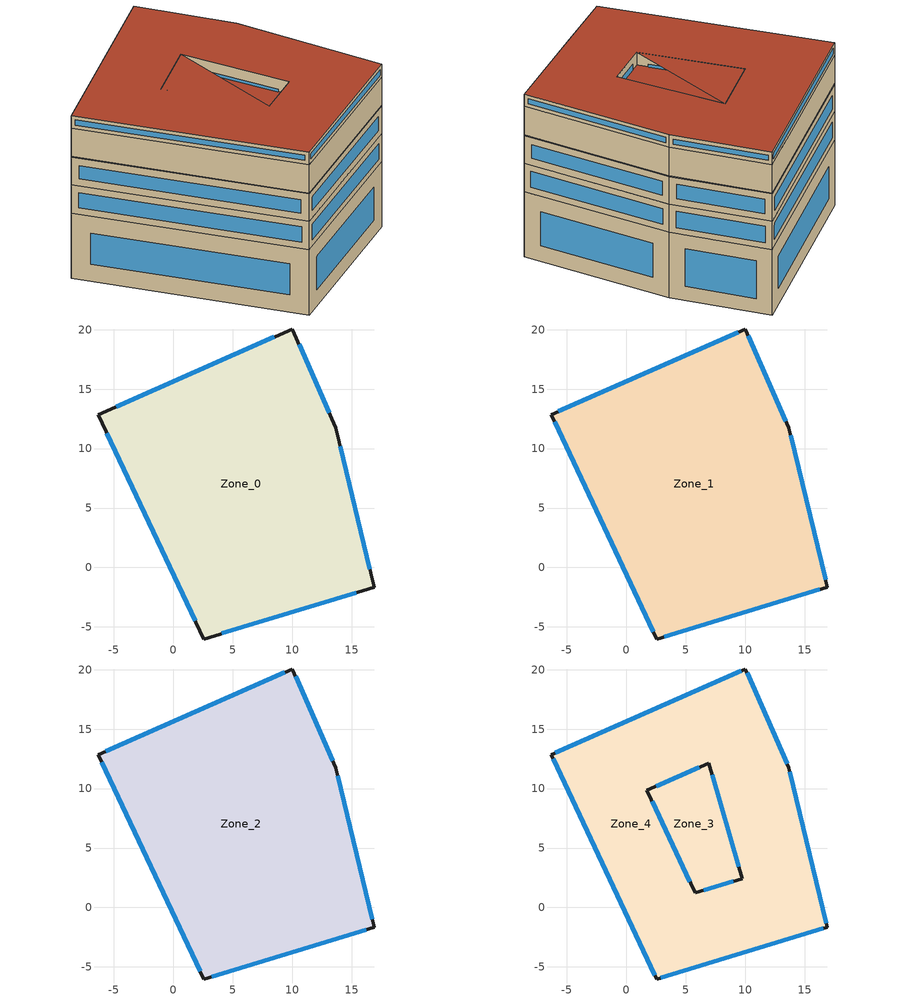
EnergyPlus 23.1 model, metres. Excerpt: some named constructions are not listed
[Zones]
Zone_0
 floor ground (Zone_0:f5UnderGroundSlabCF): -6.32,12.86 10.02,20.06 13.68,11.75 16.91,-1.67 2.56,-6.02 z0
 wall outside (90.1-2019 Nonresidential CZ 0 Exterior Wall (Mass)): -6.32,12.86 2.56,-6.02 16.91,-1.67 13.68,11.75 10.02,20.06 -6.32,12.86 z0:6.55
 window (90.1-2019 Nonresidential CZ 0 Glazing (Operable)): -5.59,11.31 1.83,-4.47 z1.71:4.84; 4.1,-5.55 15.38,-2.13 z1.61:4.94; 16.54,-0.13 14.05,10.21 z1.58:4.97; 13.12,13.02 10.58,18.79 z1.39:5.16; 8.5,19.39 -4.79,13.53 z1.66:4.89
Zone_1
 floor to Zone_0 (Interior Slab (Mass)_FLIPPED): -6.32,12.86 10.02,20.06 13.68,11.75 16.91,-1.67 2.56,-6.02 z6.55
 wall outside (90.1-2019 Nonresidential CZ 0 Exterior Wall (Mass)): -6.32,12.86 2.56,-6.02 16.91,-1.67 13.68,11.75 10.02,20.06 -6.32,12.86 z6.55:9.4
 window (90.1-2019 Nonresidential CZ 0 Glazing (Operable)): -6.03,12.25 2.28,-5.42 / 9.42,19.8 -5.72,13.12 z7.21:8.74; 3.18,-5.83 16.3,-1.85 z7.2:8.75; 16.76,-1.04 13.83,11.12 z7.19:8.76; 13.43,12.3 10.26,19.51 z7.15:8.8
Zone_2
 floor to Zone_1 (Interior Slab (Mass)_FLIPPED): -6.32,12.86 10.02,20.06 13.68,11.75 16.91,-1.67 2.56,-6.02 z9.4
 wall outside (90.1-2019 Nonresidential CZ 8 Exterior Floor (Mass)): -6.32,12.86 2.56,-6.02 16.91,-1.67 13.68,11.75 10.02,20.06 -6.32,12.86 z9.4:12.17
 wall to Zone_4 (Interior Partition (Mass)): -6.32,12.86 2.56,-6.02 16.91,-1.67 13.68,11.75 10.02,20.06 -6.32,12.86 z12.17:12.25
 window (90.1-2019 Nonresidential CZ 0 Glazing (Operable)): -6.01,12.21 2.26,-5.37 z10.12:11.45; 3.23,-5.82 16.25,-1.87 z10.1:11.47; 16.75,-0.99 13.84,11.07 z10.09:11.48; 13.41,12.35 10.28,19.46 z10.06:11.51; 9.37,19.77 -5.67,13.14 z10.11:11.46
Zone_3
 floor to Zone_2 (Interior Slab (Mass)_FLIPPED): -6.32,12.86 10.02,20.06 13.68,11.75 16.91,-1.67 2.56,-6.02 z12.25
 wall to Zone_4 (Interior Partition (Mass)): -6.32,12.86 2.56,-6.02 16.91,-1.67 13.68,11.75 10.02,20.06 -6.32,12.86 z12.25:15.1
 roof outside (300mmInsulation 200mmConcrete): -6.32,12.86 2.56,-6.02 16.91,-1.67 13.68,11.75 10.02,20.06 z15.1
Zone_4
 floor outside (90.1-2019 Nonresidential CZ 0 Exterior Floor (Mass)): -6.32,12.86 -0.69,15.34 1.73,9.85 6.95,12.15 9.75,2.43 1.73,9.85 -0.69,15.34 10.02,20.06 13.68,11.75 16.91,-1.67 2.56,-6.02 z12.17
 wall outside (UVal_0.3_Light): -6.32,12.86 2.56,-6.02 16.91,-1.67 13.68,11.75 10.02,20.06 -6.32,12.86 z15.1:16.35; 5.78,1.23 1.73,9.85 6.95,12.15 9.75,2.43 5.78,1.23 z12.17:16.35
 window (90.1-2019 Nonresidential CZ 0 Glazing (Operable)): -6.16,12.52 2.41,-5.69 z15.47:15.98; 2.91,-5.92 16.57,-1.77 / 16.83,-1.31 13.76,11.4 / 9.69,19.91 -5.98,13 z15.46:15.99; 13.53,12.07 10.16,19.74 z15.45:16; 5.35,2.15 2.17,8.92 z13.19:15.32; 9.02,2.21 6.52,1.45 z12.93:15.58; 7.23,11.15 9.46,3.43 z13.21:15.31; 2.53,10.2 6.14,11.79 z13.05:15.47
 roof outside (300mmInsulation 200mmConcrete): -6.32,12.86 2.56,-6.02 7.52,-4.51 5.78,1.23 9.75,2.43 6.95,12.15 5.78,1.23 7.52,-4.51 16.91,-1.67 13.68,11.75 10.02,20.06 z16.35
[Schedule:Day:Hourly]
1de5e3b0-c4a6-4e3e-a39e-98e4fb27073a: Fraction, 1, 1, 1, 1, 1, 0, 0, 0, 0, 0, 0, 1, 1, 1, 1, 1, 1, 0, 0, 0, 0, 0, 0, 0
d2fc6685-7401-4e4d-8a51-a53ce42c3509: Fraction, 0, 1, 1, 1, 1, 1, 1, 0, 0, 0, 0, 0, 0, 0, 0, 0, 1, 1, 1, 1, 1, 1, 1, 1
ff8053d0-5a6f-422b-911a-41f4c8b0f702: Fraction, 0, 1, 0, 0, 1, 0, 0, 0, 0, 0, 0, 0, 1, 0, 0, 0, 0, 0, 0, 0, 0, 0, 0, 0
0c46c54d-70b1-4a16-abea-029706ea7571: Fraction, 0, 1, 1, 1, 1, 1, 1, 1, 1, 1, 0, 0, 0, 0, 0, 1, 1, 0, 0, 0, 0, 0, 0, 0
3f8c715e-6661-4b9b-be09-ea188f69c496: Fraction, 1, 1, 1, 0, 1, 1, 1, 1, 0, 0, 1, 1, 1, 1, 1, 1, 1, 1, 0, 0, 0, 0, 0, 0
10bb1322-940e-4a91-b6ae-9587b5eb6946: Fraction, 0, 1, 0, 0, 0, 0, 0, 0, 0, 0, 1, 0, 0, 0, 1, 1, 1, 1, 1, 0, 0, 0, 0, 1
127d7c72-a661-4472-b936-f14d1d59b3e6: Fraction, 1, 1, 1, 1, 1, 0, 1, 1, 1, 0, 0, 0, 0, 1, 1, 0, 0, 0, 0, 0, 0, 0, 0, 1
ac232ce9-587f-4c50-9300-496e0bba6176: Fraction, 1, 1, 1, 1, 1, 1, 0, 0, 0, 0, 0, 1, 1, 1, 1, 1, 1, 0, 0, 0, 0, 0, 0, 0
cdeb479c-7f4c-416b-8211-8cf919152dc4: Fraction, 0, 1, 1, 1, 1, 1, 1, 0, 0, 0, 0, 1, 1, 1, 1, 0, 0, 0, 0, 0, 0, 0, 0, 0
e530df3d-1bed-4762-8450-04801245d13d: Fraction, 0, 0, 0, 0, 0, 0, 0, 0, 0, 1, 1, 1, 1, 1, 1, 1, 1, 1, 0, 0, 0, 0, 0, 0
ec3d052d-0e8f-4c5c-9c05-f297f4748d43: Fraction, 0, 0, 1, 1, 1, 1, 1, 0, 0, 0, 1, 1, 1, 1, 0, 0, 0, 0, 0, 0, 0, 0, 0, 0
56bddfbb-0032-4789-999a-5805ca39de4d: Fraction, 1, 1, 1, 1, 1, 1, 1, 1, 1, 0, 0, 0, 0, 0, 0, 0, 0, 0, 1, 1, 1, 1, 1, 1
30e12001-843d-465e-96b4-f3927e3ddac8: Fraction, 1, 1, 1, 1, 1, 1, 1, 0, 0, 1, 1, 1, 0, 0, 0, 0, 0, 0, 0, 0, 0, 0, 0, 0
be26cf5d-e770-488d-bbd8-f2f14b83b44f: Fraction, 1, 1, 1, 1, 1, 1, 1, 1, 0, 1, 1, 0, 0, 0, 1, 1, 0, 0, 0, 0, 0, 0, 0, 0
152a3bd5-b027-42a5-b0f5-574247ad3cb1: Fraction, 0, 0, 0, 1, 1, 1, 0, 0, 0, 1, 1, 1, 1, 1, 1, 1, 1, 1, 0, 0, 0, 0, 0, 0
64b21f1b-c09a-408f-8473-87fbea97a150: Fraction, 0, 0, 0, 0, 0, 0, 0, 1, 1, 1, 1, 0, 0, 0, 0, 0, 0, 0, 0, 0, 0, 0, 0, 1
3e36110c-688c-44a8-9024-3036805d7056: Fraction, 1, 1, 1, 1, 1, 1, 1, 1, 0, 0, 0, 1, 1, 1, 1, 0, 0, 0, 1, 1, 1, 1, 1, 1
677ddcfa-195a-49f8-a79a-81ba88b1f3bf: Fraction, 1, 1, 1, 1, 1, 1, 1, 1, 1, 1, 1, 1, 1, 1, 1, 0, 0, 0, 0, 1, 1, 1, 0, 1
41bfedb8-62a9-4e63-bcd2-d6c6a752d5d8: Fraction, 1, 1, 1, 1, 1, 1, 1, 1, 0, 0, 1, 1, 0, 1, 0, 0, 0, 0, 0, 0, 0, 0, 0, 1
f79a0e5d-3aaa-44ed-869a-91804aff7df9: Fraction, 1, 1, 1, 1, 1, 1, 1, 0, 0, 0, 1, 0, 0, 0, 0, 0, 0, 0, 0, 1, 1, 1, 1, 1
cfa0f72f-ae4b-4a60-80fe-1625460ebad9: Fraction, 1, 1, 1, 1, 1, 0, 0, 0, 0, 0, 1, 1, 1, 1, 1, 1, 1, 0, 0, 0, 0, 0, 0, 0
d7deffb3-35ab-442d-a4bd-0579f5c34145: Fraction, 1, 1, 1, 1, 1, 1, 1, 1, 1, 1, 0, 0, 0, 0, 0, 0, 1, 0, 0, 0, 0, 0, 0, 0
ec9b559f-9ade-4417-afb1-449e3e27a461: Fraction, 1, 1, 1, 1, 1, 1, 1, 1, 1, 1, 1, 1, 0, 0, 0, 0, 0, 0, 0, 0, 0, 1, 1, 1
045c1028-9f06-4f8d-ac3c-bfd8482e71d8: Fraction, 1, 1, 1, 1, 1, 1, 1, 0, 0, 0, 1, 1, 1, 1, 1, 1, 1, 0, 0, 0, 0, 1, 1, 1
2a3c6d2b-402f-42dd-84d5-200fd4e34ae3: Fraction, 1, 1, 1, 1, 1, 1, 1, 1, 0, 0, 1, 1, 1, 1, 0, 1, 1, 1, 1, 1, 1, 1, 1, 1
1da28d98-4ae1-4b40-ac0a-9779e90c793c: Fraction, 1, 1, 1, 1, 1, 1, 1, 1, 1, 0, 0, 0, 0, 1, 0, 0, 0, 0, 0, 0, 0, 0, 0, 0
1470e187-b2ca-41c7-9c02-5599b091a2bd: Fraction, 1, 1, 1, 1, 1, 1, 1, 1, 0, 1, 1, 1, 1, 1, 1, 1, 1, 0, 1, 1, 1, 1, 1, 1
3272099c-1b13-4495-add5-952f840f3c39: Fraction, 1, 1, 1, 1, 1, 1, 1, 1, 0, 0, 1, 1, 1, 1, 1, 1, 0, 0, 0, 0, 0, 0, 1, 1
92822c5f-2bfe-4f18-94d7-6253c8df64ce: Fraction, 1, 1, 1, 1, 1, 1, 1, 0, 0, 0, 1, 1, 1, 0, 0, 0, 0, 1, 1, 1, 1, 1, 1, 1
5a50a1cb-b3b3-4f70-b0da-7dd7f23be4d0: Fraction, 1, 1, 1, 1, 1, 1, 1, 1, 0, 0, 1, 1, 1, 1, 1, 1, 1, 0, 0, 0, 0, 0, 0, 1
96757bd3-2798-4ef5-874f-9d6efbf141f2: Fraction, 1, 1, 1, 1, 0, 1, 1, 0, 0, 0, 0, 1, 1, 1, 1, 1, 0, 0, 0, 0, 0, 0, 0, 0
c32a3fb3-1659-4cbb-80cf-21d5794c898d: Fraction, 0, 0, 0, 0, 0, 1, 1, 1, 0, 0, 0, 0, 0, 1, 0, 0, 0, 0, 0, 0, 0, 0, 0, 0
1386779a-1ee2-4c46-b854-c9900c2e9ca4: Fraction, 1, 1, 1, 1, 1, 1, 1, 1, 0, 0, 1, 1, 1, 1, 0, 0, 0, 0, 0, 0, 0, 0, 0, 0
f89c5fe4-e515-457d-9e77-097af3ebce41: Fraction, 0, 0, 0, 0, 0, 0, 0, 1, 0, 0, 0, 0, 0, 1, 0, 0, 0, 0, 0, 0, 0, 0, 1, 1
d1ef686d-5cd7-43da-83b7-e2ddfaac4146: Fraction, 1, 1, 1, 1, 1, 1, 1, 1, 0, 0, 0, 1, 0, 0, 0, 0, 0, 0, 0, 0, 0, 1, 1, 1
922ba25d-84aa-4df4-8637-4746266014ac: Fraction, 1, 1, 1, 1, 1, 1, 1, 1, 0, 0, 0, 0, 1, 1, 1, 0, 0, 0, 0, 0, 0, 0, 1, 1
61082579-9666-4bf3-bc38-98cbfbe943b8: Fraction, 1, 1, 1, 1, 1, 1, 1, 1, 1, 0, 0, 0, 0, 0, 0, 0, 1, 1, 1, 1, 1, 1, 1, 1
0e6c61da-a3bf-4433-a37e-4665335cd269: Fraction, 1, 1, 1, 1, 1, 1, 1, 1, 1, 0, 0, 0, 1, 1, 0, 0, 0, 0, 0, 1, 1, 1, 1, 1
810edac5-32f3-4fee-b726-171751db6f96: Fraction, 1, 1, 1, 1, 1, 1, 1, 1, 0, 1, 0, 0, 1, 1, 1, 1, 1, 1, 1, 1, 1, 1, 1, 1
ecc0637f-1234-4cba-a2a9-23f2feec27b7: Fraction, 1, 1, 1, 1, 1, 1, 1, 1, 0, 0, 1, 0, 0, 0, 0, 0, 0, 0, 1, 1, 1, 1, 1, 1
90d84f1d-cc8c-455d-a961-485245b7a64f: Fraction, 1, 1, 1, 1, 1, 1, 1, 1, 1, 0, 0, 0, 0, 1, 0, 0, 0, 0, 1, 1, 1, 1, 1, 1
6f883ab1-47b7-4b43-b948-2944ed46edb0: Fraction, 1, 1, 1, 1, 1, 1, 1, 1, 1, 0, 0, 0, 1, 0, 0, 0, 0, 0, 0, 0, 0, 0, 0, 1
2fc8c293-e804-4f4b-a27a-c9e21b4af302: Fraction, 1, 1, 1, 1, 1, 1, 1, 1, 1, 0, 0, 0, 1, 1, 1, 1, 0, 1, 1, 1, 1, 1, 1, 1
06e04203-d3e1-4821-a8e5-f5c41243471a: Fraction, 1, 1, 1, 1, 1, 1, 1, 1, 0, 0, 1, 1, 0, 0, 0, 0, 1, 1, 1, 1, 1, 1, 1, 1
88cbf429-d5af-4062-89a4-107e37e533ea: Fraction, 1, 1, 1, 1, 1, 1, 1, 1, 0, 0, 0, 0, 1, 1, 1, 1, 1, 1, 1, 1, 1, 1, 1, 1
0087c4c9-bec4-4820-a0f3-edec8f0f00c5: Fraction, 1, 1, 1, 1, 1, 1, 1, 1, 0, 0, 0, 0, 0, 0, 0, 1, 1, 1, 1, 1, 1, 1, 1, 1
6b7ebffa-ddb7-4763-8d8e-57d8a0ef2cbf: Fraction, 1, 1, 1, 1, 1, 1, 1, 1, 1, 1, 1, 1, 1, 1, 1, 0, 0, 0, 1, 1, 1, 1, 1, 1
7c29c206-f92e-41d3-90d2-cdf9776248f7: Fraction, 1, 1, 1, 1, 1, 1, 1, 1, 0, 1, 1, 1, 1, 1, 1, 1, 1, 1, 1, 1, 1, 1, 1, 1
4b1c9686-3ebc-43b1-b883-fd36bf51263d: Fraction, 1, 1, 1, 1, 1, 1, 1, 1, 1, 0, 0, 0, 0, 0, 0, 0, 1, 1, 0, 0, 0, 0, 1, 1
7ee1185d-d39c-4ca8-a3f4-3d5fa92efd22: Fraction, 1, 1, 1, 1, 1, 1, 1, 1, 1, 0, 0, 0, 0, 0, 0, 0, 0, 0, 0, 1, 1, 1, 1, 1
230b7ef8-53c1-4085-a25c-643ad822c784: Fraction, 1, 1, 1, 1, 1, 1, 1, 0, 0, 0, 1, 1, 1, 1, 1, 1, 1, 0, 0, 0, 0, 0, 0, 0
5c8264c5-5a70-4684-8615-8f6e6b2c97af: Fraction, 0, 1, 1, 1, 1, 1, 1, 1, 0, 0, 1, 0, 1, 1, 1, 0, 0, 0, 0, 0, 0, 0, 0, 1
e211d448-935f-48d1-876d-e26f2410d088: Fraction, 1, 1, 1, 1, 1, 1, 1, 1, 0, 0, 0, 1, 1, 1, 0, 0, 0, 1, 1, 1, 1, 1, 1, 1
19df548d-6fad-43ea-b96f-c975a92faf88: Fraction, 1, 1, 1, 1, 1, 1, 1, 1, 1, 0, 0, 0, 0, 0, 0, 0, 0, 0, 0, 0, 0, 1, 1, 1
3d4e1126-cb86-400f-a760-998fa8e8428d: Fraction, 1, 1, 1, 1, 1, 1, 1, 1, 0, 0, 1, 1, 1, 1, 1, 1, 1, 1, 0, 0, 0, 0, 1, 1
a60fa0af-489c-4fa5-a09e-8eba24075d54: Fraction, 1, 1, 1, 1, 1, 1, 1, 1, 0, 0, 1, 0, 0, 0, 1, 1, 1, 1, 1, 1, 1, 1, 1, 1
b1652de9-785c-46b1-9efb-b91ecf96de48: Fraction, 1, 1, 1, 1, 1, 1, 1, 1, 0, 0, 0, 0, 0, 0, 0, 0, 0, 1, 1, 1, 1, 1, 1, 1
9c3d533e-0874-4e8f-acdd-a39c1313e582: Fraction, 1, 1, 1, 1, 1, 1, 1, 1, 0, 0, 0, 1, 1, 0, 0, 0, 0, 0, 0, 0, 1, 1, 1, 1
0b639a0e-bdaf-4323-b152-5e555cd32010: Fraction, 1, 1, 1, 1, 1, 1, 1, 1, 0, 0, 1, 1, 1, 1, 0, 0, 1, 0, 0, 0, 0, 1, 1, 1
db654eea-7de9-4037-ad2c-f0711f9913ac: Fraction, 1, 1, 1, 1, 1, 1, 1, 1, 1, 0, 1, 1, 1, 1, 1, 1, 1, 0, 0, 0, 0, 0, 1, 1
d4a18c32-32ed-4547-b1ce-f2211da1d24f: Fraction, 1, 1, 1, 1, 1, 1, 1, 1, 0, 0, 1, 1, 1, 0, 1, 1, 0, 0, 1, 1, 1, 1, 1, 1
b324206d-d04e-4bca-8d0d-f79f5fa49e10: Fraction, 1, 1, 1, 1, 1, 1, 1, 1, 1, 0, 0, 0, 0, 1, 0, 0, 0, 0, 0, 0, 0, 1, 1, 1
e3236c78-35f7-428b-8be6-d0bdf63d719f: Fraction, 1, 1, 1, 1, 1, 1, 1, 1, 0, 0, 0, 1, 1, 1, 1, 0, 0, 0, 0, 0, 0, 0, 0, 0
d9172f3d-fe41-4f8d-9a69-76c400fed204: Fraction, 0, 1, 1, 1, 1, 1, 1, 0, 0, 0, 1, 1, 1, 1, 0, 0, 0, 0, 0, 0, 1, 1, 1, 0
de05cf16-a459-4ef7-b9cf-8a95d1d19241: Fraction, 0, 0, 0, 0, 0, 0, 0, 0, 0, 0, 0, 1, 1, 0, 0, 1, 0, 0, 0, 0, 0, 0, 0, 0
59265a61-d77a-4181-8431-ca18a54d921d: Fraction, 0, 0, 0, 0, 0, 0, 0, 0, 0, 0, 0, 1, 1, 1, 1, 0, 0, 0, 0, 0, 0, 0, 0, 0
979c9937-4da7-44b0-a193-3cdf8b94eddd: Fraction, 0, 0, 0, 0, 0, 0, 0, 0, 0, 0, 0, 1, 0, 0, 0, 0, 0, 0, 0, 0, 0, 0, 0, 0
f0d4d75d-5d0e-4ff5-908d-ad382231932b: Fraction, 0, 0, 0, 0, 1, 0, 0, 0, 0, 0, 0, 1, 1, 1, 0, 0, 0, 0, 0, 0, 0, 0, 0, 0
21f5ba69-c73b-4d97-a14c-02053ee217cc: Fraction, 0, 0, 0, 0, 1, 0, 0, 0, 0, 0, 0, 1, 1, 1, 0, 1, 1, 1, 0, 0, 1, 1, 1, 1
4f16d6cb-f9b6-4a6f-a6fc-45c3599a540f: Fraction, 1, 1, 1, 1, 1, 1, 1, 1, 1, 1, 1, 1, 1, 1, 1, 1, 1, 1, 1, 1, 1, 1, 1, 1
3a1bb323-4183-4847-ae9e-8343a6920c1a: Fraction, 1, 1, 1, 0, 1, 1, 1, 1, 0, 1, 1, 1, 1, 1, 1, 1, 1, 1, 1, 1, 1, 1, 1, 1
392fcff0-f71e-4231-83d4-3fba7a95bf2d: Fraction, 1, 1, 1, 1, 1, 1, 1, 1, 1, 0, 0, 0, 1, 1, 0, 0, 1, 1, 1, 1, 1, 1, 1, 1
ee5d0d7d-6392-4a63-b491-2fd32d9e0298: Fraction, 1, 1, 1, 1, 1, 1, 1, 1, 1, 0, 0, 1, 1, 0, 1, 0, 1, 1, 0, 1, 0, 0, 1, 0
bc2f9e46-e1b1-42e2-87c8-30bbdf1e322b: Fraction, 0, 1, 1, 1, 1, 1, 1, 1, 1, 1, 1, 1, 1, 0, 0, 0, 0, 0, 0, 0, 1, 1, 1, 1
2bfb6d55-6b8c-4cd3-b8bc-b7f0d738f342: Fraction, 1, 1, 1, 1, 1, 1, 1, 1, 1, 1, 1, 1, 0, 0, 0, 0, 0, 0, 0, 1, 1, 1, 1, 1
9be666fa-68ab-4094-98f9-f9a9b0e08adf: Fraction, 1, 1, 1, 1, 1, 1, 1, 1, 1, 1, 1, 1, 1, 1, 0, 1, 1, 1, 0, 1, 1, 1, 1, 1
5bdb86e9-1017-451b-91a2-22b0963e054d: Fraction, 1, 1, 1, 1, 1, 1, 1, 1, 1, 0, 0, 0, 0, 0, 0, 0, 0, 0, 0, 0, 1, 1, 1, 1
e6bef98e-f5ed-412f-a4ad-6885be07218b: Fraction, 1, 1, 1, 1, 1, 1, 1, 1, 0, 0, 0, 0, 1, 1, 1, 1, 0, 0, 0, 0, 0, 0, 1, 0
a5c9d950-ca71-4ad3-be7e-6a379974e7ca: Fraction, 1, 1, 1, 1, 1, 1, 1, 1, 1, 1, 0, 1, 1, 1, 1, 0, 0, 0, 0, 0, 1, 1, 1, 0
8aa65de1-c7dc-4ac5-ac6c-a988edda8ad1: Fraction, 1, 1, 1, 1, 1, 1, 1, 1, 1, 0, 0, 0, 0, 1, 1, 1, 1, 1, 1, 1, 1, 1, 1, 1
7d106a9d-3be2-4f2f-a65f-eacc222043de: Fraction, 1, 1, 1, 1, 1, 1, 1, 1, 1, 1, 0, 0, 0, 0, 0, 0, 0, 1, 0, 1, 1, 1, 1, 1
a8ba104b-30ce-47f5-a32e-ef1b3cc5e3f0: Fraction, 1, 1, 1, 1, 1, 1, 1, 1, 0, 0, 0, 0, 0, 0, 0, 0, 0, 0, 0, 1, 1, 1, 1, 1
369899ac-b642-44b6-a87f-08aa3a85ad6e: Fraction, 1, 1, 1, 1, 1, 1, 1, 1, 0, 0, 0, 0, 1, 0, 1, 0, 1, 1, 1, 1, 0, 1, 1, 1
663f5c5d-ce12-481a-b640-af973dc9818c: Fraction, 1, 1, 1, 1, 1, 1, 1, 1, 0, 0, 0, 0, 1, 0, 0, 0, 0, 0, 0, 0, 0, 1, 1, 1
ae78c2f4-4895-4cfb-a16f-2fb425b4154b: Fraction, 1, 1, 1, 1, 1, 1, 1, 1, 0, 0, 0, 1, 0, 1, 1, 0, 0, 0, 0, 0, 0, 0, 0, 1
b2e3f4e4-5d79-4c69-a124-79afc4abc8b0: Fraction, 1, 1, 0, 0, 1, 1, 0, 1, 0, 0, 0, 0, 1, 0, 0, 0, 0, 0, 0, 0, 0, 0, 0, 0
5782e96f-61aa-4a49-b425-c598cef6d3e7: Fraction, 0, 0, 1, 0, 0, 0, 1, 0, 0, 0, 0, 0, 0, 1, 1, 0, 0, 0, 0, 0, 0, 0, 0, 0
7f47eab8-a37c-47c0-b7fc-6248622c8721: Fraction, 0, 0, 0, 0, 0, 0, 0, 0, 0, 0, 0, 1, 1, 1, 1, 1, 0, 0, 0, 0, 0, 0, 1, 0
a9f0a4d5-292a-4651-aff5-bcbf9b033476: Fraction, 1, 1, 0, 0, 1, 0, 0, 1, 0, 0, 0, 1, 1, 1, 1, 0, 0, 0, 0, 0, 0, 0, 0, 0
538fe9f9-ce46-4356-9dbe-c94d83890ade: Fraction, 0, 1, 0, 1, 1, 1, 1, 1, 0, 0, 0, 1, 1, 1, 1, 1, 0, 0, 0, 0, 0, 0, 0, 0
6c2e5103-d28b-4a0e-9db9-bf671b9c2fb4: Fraction, 0, 1, 1, 1, 1, 1, 1, 1, 0, 0, 0, 0, 1, 1, 1, 1, 0, 0, 0, 0, 0, 0, 0, 0
20c21375-d5d6-4444-97d3-b240c8e0c560: Fraction, 0, 0, 0, 1, 1, 0, 0, 1, 0, 0, 0, 1, 1, 1, 1, 1, 0, 0, 0, 0, 0, 0, 0, 0
f5ac88ba-71e6-454a-a911-77218776773b: Fraction, 0, 1, 1, 1, 1, 0, 0, 1, 0, 0, 0, 0, 0, 0, 0, 0, 0, 0, 0, 0, 0, 0, 1, 1
1aa9b8ee-1cf0-4c5b-8d39-db0a8d4510dd: Fraction, 0, 0, 0, 0, 0, 0, 0, 0, 1, 1, 1, 1, 1, 0, 1, 1, 1, 1, 1, 1, 1, 1, 1, 1
ff363edd-1260-4c79-8fa8-aa9a865fb8aa: Fraction, 0, 0, 0, 0, 0, 0, 0, 0, 1, 1, 1, 1, 1, 1, 1, 1, 1, 1, 1, 1, 1, 1, 1, 1
f7e2769b-eef5-4c62-9aa0-965dd4d38035: Fraction, 0, 0, 0, 0, 0, 0, 0, 0, 1, 1, 1, 0, 0, 0, 0, 0, 1, 1, 1, 1, 1, 1, 1, 0
fe78f2f1-8a11-4d19-b105-b8e98ca12aff: Fraction, 0, 0, 0, 0, 0, 0, 0, 0, 1, 1, 1, 1, 1, 1, 1, 1, 1, 1, 1, 1, 1, 1, 1, 0
34148b53-7aaa-4b71-af6d-d943fc8ec307: Fraction, 0, 0, 0, 0, 0, 0, 0, 0, 1, 1, 1, 1, 0, 0, 0, 1, 1, 1, 1, 1, 1, 1, 1, 1
b5c0d887-d765-4755-b49a-8c20b7564e9a: Fraction, 0, 0, 0, 0, 0, 0, 0, 0, 1, 1, 1, 1, 1, 1, 1, 1, 1, 1, 1, 1, 1, 1, 0, 0
7a1c0021-28de-4ffc-b882-8bf1741f42d6: Fraction, 0, 0, 0, 0, 0, 0, 0, 1, 1, 1, 1, 1, 0, 0, 0, 0, 1, 1, 1, 1, 1, 1, 1, 0
5d8aec1a-5fd3-4992-8821-9213426935d8: Fraction, 0, 0, 0, 0, 0, 0, 0, 0, 1, 1, 1, 1, 0, 0, 0, 0, 0, 1, 1, 1, 1, 1, 1, 1
46f7ab3a-672d-4b48-a245-c2ca5cabe0c1: Fraction, 0, 0, 0, 0, 0, 0, 0, 0, 1, 1, 1, 1, 0, 0, 0, 0, 0, 1, 1, 1, 1, 1, 1, 0
f2de1489-593e-497f-92b0-0fa14e72d159: Fraction, 0, 0, 0, 0, 0, 1, 1, 1, 1, 1, 0, 0, 0, 0, 1, 1, 1, 1, 1, 1, 1, 1, 0, 0
769d9b26-d7e6-47e9-9578-8f7a90ffbf1b: Fraction, 0, 0, 0, 0, 0, 1, 1, 1, 1, 1, 1, 1, 1, 1, 1, 0, 0, 0, 0, 0, 0, 0, 0, 0
1d2269d6-d551-4ff5-8c89-ed43bd3b98fa: Fraction, 0, 0, 0, 0, 0, 0, 0, 1, 1, 1, 1, 1, 1, 1, 1, 1, 1, 1, 1, 1, 1, 1, 0, 0
d25afb59-8fdc-4cb2-ad2b-fea90d555055: Fraction, 0, 0, 0, 0, 0, 0, 0, 1, 1, 1, 1, 1, 1, 1, 1, 1, 1, 1, 1, 1, 1, 1, 1, 0
10c1c1d0-c2dc-46f0-a36a-8734133361b2: Fraction, 0, 0, 0, 0, 0, 0, 0, 0, 0, 0, 0, 1, 1, 1, 1, 1, 1, 1, 1, 1, 0, 0, 0, 0
3403e8de-cde9-46ce-8029-9195310aa4b1: Fraction, 0, 0, 0, 0, 0, 0, 1, 1, 1, 1, 1, 1, 1, 1, 1, 1, 1, 1, 1, 1, 1, 0, 0, 0
cff74ff9-01c1-4bbb-b91d-87ce9d73c92d: Fraction, 0, 0, 0, 0, 1, 1, 1, 1, 1, 1, 1, 1, 1, 1, 1, 1, 1, 1, 1, 1, 1, 0, 0, 0
b35dfb7a-8b64-4270-ad6d-3c575033b024: Fraction, 0, 0, 0, 0, 0, 0, 0, 0, 0, 0, 0, 0, 0, 0, 1, 1, 1, 1, 1, 1, 0, 0, 0, 0
eb9ae8a3-064e-43ac-8f43-85cfebeb9596: Fraction, 0, 0, 0, 0, 0, 0, 1, 1, 1, 1, 1, 1, 1, 1, 1, 1, 1, 1, 1, 1, 1, 1, 0, 0
b5d35a68-49bd-4733-bf61-fec02020f4aa: Fraction, 1, 0, 0, 0, 0, 0, 0, 0, 1, 1, 1, 1, 1, 0, 1, 1, 1, 1, 0, 0, 0, 0, 0, 0
fe6d6b42-a841-4a25-8861-33cc764b5b13: Fraction, 0, 0, 0, 0, 0, 0, 1, 1, 1, 1, 1, 1, 0, 0, 1, 1, 0, 0, 0, 0, 0, 0, 0, 0
9a1df015-d77a-43d7-87ab-d8ddbd8586b2: Fraction, 0, 0, 0, 1, 1, 1, 1, 1, 1, 1, 1, 1, 1, 1, 1, 1, 1, 1, 1, 1, 1, 1, 1, 1
3b8b0d97-e122-47c4-a57f-f393604207d5: Fraction, 0, 0, 0, 0, 0, 0, 0, 0, 1, 1, 1, 1, 0, 0, 0, 0, 1, 1, 1, 1, 1, 1, 1, 1
edfeadab-8869-4612-8b21-9d0688c03fe4: Fraction, 1, 1, 1, 1, 1, 1, 1, 1, 0, 0, 0, 0, 0, 0, 0, 0, 1, 1, 1, 1, 1, 1, 1, 1
f0a13056-c210-4f65-8f10-ba7a1529fb9d: Fraction, 1, 1, 1, 0, 0, 0, 0, 0, 1, 1, 1, 1, 1, 1, 1, 1, 1, 1, 1, 1, 1, 1, 1, 1
239b45c4-21c9-4649-a69d-9352c17adb4f: Fraction, 1, 1, 1, 0, 0, 0, 0, 0, 1, 1, 1, 1, 1, 0, 0, 0, 1, 1, 1, 1, 1, 1, 1, 1
2b74d04e-7d10-4129-aa66-5f4a3b12f6b3: Fraction, 1, 0, 0, 0, 0, 0, 0, 0, 1, 1, 1, 1, 1, 0, 0, 1, 1, 1, 1, 1, 1, 1, 1, 1
ed799316-544a-4fe4-b675-12097147d232: Fraction, 1, 1, 1, 1, 0, 0, 0, 0, 1, 1, 1, 1, 1, 1, 1, 1, 1, 1, 1, 1, 1, 1, 1, 1
050bf557-0ceb-4162-9882-bbb76972032a: Fraction, 0, 0, 0, 0, 0, 0, 0, 0, 0, 1, 0, 0, 0, 0, 0, 0, 0, 1, 1, 0, 0, 0, 0, 0
b71e5981-1a80-4aa4-b368-c22fe88e7ce1: Fraction, 0, 0, 0, 0, 0, 0, 0, 0, 1, 1, 1, 0, 0, 0, 0, 0, 1, 0, 0, 0, 0, 0, 0, 0
64bb8875-d794-4d81-8a92-9b751d824f23: Fraction, 1, 0, 0, 0, 0, 0, 0, 0, 1, 1, 1, 1, 0, 0, 0, 1, 1, 1, 1, 1, 1, 1, 1, 1
0968aaa9-7453-409e-9f34-d1bd3769efc5: Fraction, 1, 1, 1, 1, 1, 1, 1, 1, 1, 1, 1, 1, 0, 1, 1, 1, 1, 1, 1, 1, 1, 1, 1, 1
78896552-9d46-40f3-bd69-490e260cec79: Fraction, 1, 0, 0, 0, 0, 0, 0, 0, 1, 1, 1, 1, 1, 1, 1, 1, 1, 1, 1, 1, 1, 1, 1, 1
43fae140-fe8d-48be-9ba1-ce3e086722c1: Fraction, 1, 0, 1, 1, 0, 1, 1, 1, 1, 1, 1, 0, 0, 0, 0, 0, 0, 1, 1, 1, 1, 1, 1, 1
3f5971d1-6b66-48a0-b049-1f38cd2af7bf: Fraction, 1, 1, 1, 1, 1, 1, 1, 1, 1, 1, 1, 1, 0, 1, 0, 1, 1, 1, 1, 1, 1, 1, 1, 1
c55d9ae6-34c0-416f-8c2d-3cca4a78f446: Fraction, 1, 1, 1, 1, 1, 1, 1, 1, 1, 1, 1, 0, 1, 1, 0, 0, 1, 1, 1, 1, 1, 1, 1, 0
4cd430e2-1ba2-4012-b66b-a690c04ff980: Fraction, 1, 1, 1, 0, 0, 0, 0, 0, 1, 1, 1, 0, 0, 0, 0, 1, 1, 1, 1, 1, 1, 0, 0, 1
5b809861-5b34-4935-b3fb-2110f8875983: Fraction, 1, 0, 0, 0, 0, 0, 0, 0, 1, 1, 1, 0, 0, 0, 0, 0, 1, 1, 0, 1, 1, 0, 0, 0
0cd7b4dd-21b6-4e80-ae8a-acdd030e0a70: Fraction, 0, 0, 0, 0, 0, 0, 0, 0, 1, 1, 1, 0, 0, 0, 0, 1, 1, 1, 1, 0, 1, 1, 0, 0
582cf5ea-1e6b-4a2c-9361-2b43b72c507f: Fraction, 0, 0, 0, 0, 0, 0, 0, 0, 1, 1, 1, 0, 0, 0, 0, 0, 0, 1, 0, 0, 0, 0, 0, 0
1c8ead75-41c3-499b-ba38-e967c6030f63: Fraction, 0, 0, 1, 1, 0, 0, 1, 1, 1, 1, 1, 0, 1, 1, 0, 0, 1, 1, 1, 1, 1, 1, 1, 1
c7dd272b-cef9-444f-bef7-53d5279d8e62: Fraction, 1, 0, 0, 1, 0, 0, 1, 1, 1, 1, 1, 0, 0, 0, 0, 0, 0, 1, 1, 1, 1, 1, 1, 1
29f65c15-9c27-4264-b3cb-7115c515e851: Fraction, 1, 1, 1, 1, 0, 0, 0, 0, 1, 1, 1, 0, 0, 0, 0, 0, 1, 1, 1, 1, 1, 1, 1, 1
d38b4de4-aab0-439d-97a1-b1afb4748e85: Fraction, 0, 0, 0, 0, 0, 0, 0, 0, 1, 1, 1, 0, 0, 0, 0, 0, 1, 1, 1, 1, 1, 1, 1, 1
cc051a83-faf7-4349-b39f-557a21624bbc: Fraction, 1, 1, 0, 0, 0, 0, 0, 1, 1, 1, 1, 0, 0, 0, 0, 0, 0, 1, 1, 1, 1, 1, 1, 1
25cde815-7663-4b4e-b210-72134b8df995: Fraction, 1, 1, 1, 1, 1, 1, 1, 1, 1, 1, 1, 1, 1, 0, 1, 1, 1, 1, 1, 1, 1, 1, 1, 1
9de4a780-80f6-4d3b-b92f-ab9a475689c7: Fraction, 1, 1, 1, 1, 1, 1, 1, 1, 1, 1, 1, 0, 0, 0, 1, 1, 1, 1, 1, 1, 1, 1, 1, 1
061af02d-8de7-47e1-a828-55b53025538f: Fraction, 1, 1, 1, 1, 1, 1, 1, 1, 1, 1, 1, 1, 0, 0, 0, 0, 1, 1, 1, 1, 1, 1, 1, 1
47f40980-0830-4ca6-ac5b-ff3f432890f7: Fraction, 1, 1, 1, 0, 0, 0, 0, 0, 1, 1, 1, 0, 0, 0, 0, 0, 1, 1, 1, 1, 1, 1, 1, 1
ce037968-5734-4e11-88ac-c84dec191459: Fraction, 0, 0, 0, 1, 0, 0, 0, 0, 1, 1, 1, 0, 0, 0, 0, 0, 0, 1, 1, 1, 1, 1, 1, 0
0d1411da-ba65-422b-a8d8-32d06dc8829b: Fraction, 0, 0, 0, 0, 0, 0, 0, 0, 1, 1, 1, 0, 0, 0, 0, 0, 0, 1, 1, 1, 1, 1, 1, 0
f9b8cbdc-23d6-4e86-925b-d2ff5156e3a3: Fraction, 0, 0, 0, 0, 1, 1, 1, 0, 1, 1, 0, 0, 0, 0, 0, 0, 0, 1, 1, 1, 1, 1, 1, 1
da130ef9-5922-433f-b555-1614c69dabfe: Fraction, 0, 0, 0, 0, 1, 1, 1, 1, 1, 1, 1, 0, 0, 0, 0, 0, 0, 1, 1, 1, 1, 1, 1, 1
94fbb846-cf3f-4d18-bbd2-2f718babfb3c: Fraction, 1, 1, 1, 1, 1, 1, 1, 1, 1, 1, 1, 0, 0, 0, 0, 0, 1, 1, 1, 1, 1, 0, 0, 0
8609ca1b-f2b0-4c31-bf43-88d243dc1120: Fraction, 0, 0, 0, 0, 0, 0, 0, 0, 0, 0, 1, 1, 1, 1, 0, 0, 1, 1, 1, 0, 0, 1, 0, 1
45d7809f-e6b4-417e-a508-1898d8883b4e: Fraction, 1, 0, 0, 0, 0, 0, 0, 0, 0, 0, 0, 0, 1, 0, 1, 0, 0, 0, 0, 0, 0, 0, 0, 0
a990661e-c75f-4283-beb7-f11fb57b7ae1: Fraction, 0, 0, 0, 0, 0, 0, 0, 0, 1, 1, 1, 0, 1, 0, 0, 1, 1, 1, 1, 0, 1, 0, 0, 0
a0d34b79-d77d-4891-bd0f-fe7c6fb058e2: Fraction, 0, 0, 0, 0, 0, 0, 0, 0, 1, 1, 1, 0, 0, 0, 0, 0, 0, 0, 1, 1, 1, 1, 1, 1
14ccef2a-bc37-4308-aefb-aaefd4ce7953: Fraction, 0, 1, 0, 0, 0, 1, 0, 0, 1, 1, 1, 0, 0, 0, 0, 0, 0, 1, 1, 1, 1, 1, 1, 1
7cace44d-cc08-46fa-b6b3-2e9195eed177: Fraction, 1, 1, 1, 1, 1, 0, 0, 1, 1, 1, 1, 1, 0, 0, 0, 0, 1, 1, 1, 1, 0, 0, 0, 1
61d5e303-d439-401c-940e-46431ee6fe32: Fraction, 1, 0, 1, 0, 0, 0, 0, 0, 1, 1, 1, 0, 0, 0, 0, 0, 0, 1, 1, 1, 1, 1, 1, 1
4d3f4135-889a-4aae-a0ae-f5a5c0f5b119: Fraction, 1, 0, 0, 0, 0, 0, 1, 0, 1, 1, 1, 0, 0, 0, 0, 0, 0, 0, 1, 1, 1, 1, 1, 1
64d475d9-f584-423d-97dc-a784a09bc47a: Fraction, 1, 1, 1, 0, 0, 0, 0, 0, 1, 1, 1, 0, 0, 0, 0, 0, 0, 0, 1, 1, 1, 1, 1, 1
c8d17217-98a7-4026-adb4-021caa5c79bb: Fraction, 1, 1, 1, 1, 0, 0, 0, 0, 1, 1, 1, 0, 0, 0, 0, 0, 0, 0, 1, 1, 1, 1, 1, 1
1f67c741-a369-4a43-bdb2-f75c236471d0: Fraction, 1, 1, 0, 0, 0, 0, 0, 0, 1, 1, 1, 0, 0, 0, 0, 0, 1, 0, 0, 0, 1, 0, 0, 0
cb99d68c-4cc8-4a91-9569-c580c93ad4ca: Fraction, 1, 1, 1, 1, 0, 0, 0, 0, 1, 1, 0, 0, 0, 0, 0, 0, 0, 1, 1, 1, 1, 1, 1, 1
582dd697-0565-4af4-8cb3-929dd1e7a2c6: Fraction, 1, 1, 1, 1, 1, 0, 1, 1, 1, 0, 0, 0, 0, 0, 0, 0, 0, 0, 1, 1, 1, 1, 1, 1
551a14de-28be-403d-9e8b-e6e0ae9685af: Fraction, 1, 1, 1, 0, 0, 0, 0, 1, 1, 1, 1, 0, 0, 0, 0, 0, 0, 0, 1, 1, 1, 1, 1, 1
0cc6676c-751f-4b33-ae01-d24389699ab8: Fraction, 0, 0, 0, 1, 0, 1, 0, 0, 1, 1, 1, 1, 0, 0, 0, 0, 0, 1, 1, 1, 1, 1, 1, 1
39117c98-4ed1-483d-af6b-a639ec684f30: Fraction, 1, 1, 0, 0, 0, 0, 0, 0, 1, 0, 0, 0, 0, 0, 1, 0, 1, 1, 1, 0, 1, 1, 0, 0
743b9303-350b-4772-9c55-d90d888561f2: Fraction, 0, 0, 0, 0, 0, 0, 1, 0, 1, 0, 0, 0, 0, 0, 0, 0, 0, 0, 1, 1, 1, 1, 1, 1
28069535-e6c9-49d2-8ad2-9cfc5501368e: Fraction, 1, 0, 0, 0, 0, 0, 1, 0, 1, 1, 1, 0, 0, 0, 1, 1, 1, 1, 1, 1, 1, 1, 1, 0
e7f22db7-e95b-49a4-b327-b7942fcb5018: Fraction, 0, 0, 0, 0, 0, 0, 0, 0, 1, 0, 0, 0, 0, 0, 0, 1, 0, 1, 1, 0, 0, 0, 0, 0
939c5899-4384-41ce-930d-73b53d3aa75b: Fraction, 0, 0, 0, 0, 0, 0, 0, 1, 1, 1, 1, 1, 0, 0, 0, 0, 1, 1, 1, 1, 1, 1, 0, 1
1cc9c39f-87d9-4426-894d-69de3841f940: Fraction, 1, 1, 0, 0, 0, 0, 0, 0, 1, 0, 0, 0, 0, 0, 0, 0, 0, 0, 0, 1, 1, 1, 1, 1
44cf66b1-1c32-458d-adfa-5c5027c7f813: Fraction, 0, 0, 0, 0, 0, 0, 0, 0, 1, 1, 0, 0, 0, 1, 1, 1, 1, 1, 1, 0, 1, 0, 0, 0
abc76f33-f229-43ec-8707-b987556e90b8: Fraction, 0, 0, 0, 0, 0, 0, 0, 0, 1, 1, 1, 0, 0, 0, 0, 0, 1, 1, 1, 1, 1, 0, 0, 0
bd384616-cc0a-433e-ba29-8a05af0f9025: Fraction, 0, 0, 0, 0, 0, 0, 0, 0, 1, 0, 0, 1, 0, 0, 0, 1, 1, 1, 1, 0, 0, 0, 0, 0
efbc60ab-543d-4737-9012-5122a2ba439a: Fraction, 0, 0, 0, 0, 0, 0, 0, 0, 1, 1, 0, 0, 0, 0, 0, 0, 0, 0, 1, 1, 1, 1, 1, 1
14e368eb-47a3-40d4-82a7-8a660d358767: Fraction, 1, 0, 0, 1, 0, 0, 0, 0, 1, 0, 0, 0, 0, 0, 0, 0, 1, 0, 0, 0, 0, 0, 0, 0
2656b16f-5dd7-4449-a188-dc27b3a36c68: Fraction, 0, 0, 1, 0, 0, 0, 0, 0, 1, 1, 0, 0, 0, 1, 1, 1, 0, 0, 1, 0, 0, 0, 0, 0
8b78c76e-0c1a-45d9-8cfe-7100b0473ed7: Fraction, 0, 0, 0, 0, 0, 0, 0, 0, 1, 1, 0, 0, 0, 0, 0, 1, 0, 0, 0, 0, 0, 0, 0, 0
839e9329-9ddb-4a3c-93c6-d6ce416bb52e: Fraction, 0, 0, 0, 0, 0, 0, 0, 0, 0, 1, 0, 0, 0, 0, 0, 1, 0, 1, 1, 0, 0, 0, 0, 0
6303882b-71e6-4498-91fa-ffdcfb691d8d: Fraction, 0, 0, 0, 0, 0, 0, 0, 0, 0, 0, 0, 0, 0, 0, 1, 1, 1, 1, 1, 1, 1, 0, 0, 0
29e7b647-3bec-44d7-b1f3-f10a18b81b8a: Fraction, 0, 0, 0, 0, 1, 1, 1, 1, 1, 1, 0, 0, 0, 0, 0, 0, 0, 1, 1, 1, 1, 1, 1, 1
1bd495a0-d79f-473b-b6f7-d47d653b37fe: Fraction, 1, 0, 0, 0, 0, 0, 0, 0, 1, 1, 1, 0, 0, 0, 0, 0, 0, 0, 1, 1, 1, 1, 1, 1
5e843858-f865-4fdc-90dd-e5f8e548fbc0: Fraction, 1, 0, 1, 1, 0, 1, 0, 1, 1, 1, 0, 0, 0, 0, 0, 0, 0, 1, 1, 1, 1, 1, 1, 1
59b256c0-b05b-45bd-b246-61ed36b61d41: Fraction, 1, 0, 0, 0, 0, 0, 0, 0, 1, 0, 0, 0, 0, 0, 0, 0, 0, 0, 1, 1, 1, 1, 1, 1
a2308469-a79c-4a57-b2cf-65dc5bcfdf86: Fraction, 1, 1, 1, 1, 0, 1, 1, 1, 1, 0, 0, 0, 0, 0, 0, 0, 0, 0, 0, 1, 1, 1, 1, 1
818400d1-01a9-43f5-b1cc-8d7701cacedd: Fraction, 1, 1, 1, 1, 0, 0, 1, 0, 1, 1, 0, 0, 1, 0, 0, 0, 0, 0, 0, 0, 0, 0, 0, 0
2683cd1b-a475-4423-9a18-9aa4f493b846: Fraction, 0, 0, 0, 0, 0, 0, 0, 0, 1, 1, 1, 0, 0, 0, 0, 0, 0, 1, 1, 1, 1, 1, 1, 1
e8aec38d-f4b4-4ff0-adf2-23399f9c3a5c: Fraction, 1, 0, 0, 0, 0, 0, 0, 0, 1, 1, 0, 0, 0, 1, 1, 1, 1, 1, 1, 1, 1, 1, 1, 0
761de261-2df9-48be-b26b-0656bd7e7874: Fraction, 0, 0, 0, 0, 0, 0, 0, 0, 1, 1, 0, 0, 0, 0, 0, 0, 0, 1, 0, 1, 1, 1, 1, 1
8f52c5aa-e5ef-4342-9f8a-7a4bbadb653e: Fraction, 1, 1, 1, 1, 0, 0, 1, 1, 1, 1, 0, 0, 1, 1, 1, 0, 0, 1, 1, 0, 0, 0, 0, 0
03f7b2e8-d161-4484-bccb-bc57d6b162e1: Fraction, 0, 0, 0, 0, 0, 0, 0, 0, 1, 1, 1, 0, 0, 0, 0, 1, 1, 0, 0, 0, 0, 0, 0, 0
140c57a7-e32f-4e3f-81f0-e3a98ac627d8: Fraction, 0, 0, 0, 0, 0, 0, 0, 0, 1, 1, 1, 0, 0, 0, 0, 1, 0, 0, 1, 1, 1, 1, 1, 1
ac7dff85-70bc-44c4-831d-86f75e9bc1fe: Fraction, 1, 1, 1, 1, 0, 1, 1, 1, 1, 0, 1, 0, 0, 0, 1, 0, 0, 0, 0, 0, 0, 0, 0, 0
a46722ea-7f58-4f0e-af16-7f2b5cc57faf: Fraction, 0, 0, 0, 0, 0, 0, 0, 0, 0, 1, 1, 0, 0, 0, 0, 0, 1, 1, 1, 1, 1, 1, 1, 1
ade75a0e-3772-493d-a4fb-6f68c8ece047: Fraction, 0, 0, 0, 0, 0, 0, 0, 0, 1, 0, 0, 0, 0, 0, 0, 1, 1, 1, 1, 1, 1, 1, 1, 1
bd4910e2-5c98-4347-99f6-7e1c54941cbe: Fraction, 0, 0, 0, 1, 0, 0, 1, 0, 1, 1, 1, 0, 0, 0, 1, 1, 1, 1, 1, 1, 1, 1, 1, 1
bd7412ee-63b6-4e7d-a5ae-d407bb1662de: Fraction, 1, 1, 1, 1, 0, 1, 0, 0, 0, 0, 0, 0, 0, 0, 0, 0, 0, 0, 1, 1, 1, 1, 1, 1
6301a367-e93f-4409-a4e1-f3e1a92c75f8: Fraction, 1, 1, 1, 1, 1, 0, 0, 0, 0, 0, 0, 0, 0, 0, 0, 0, 0, 0, 0, 1, 1, 1, 1, 1
d65bc076-78e2-4c38-9539-ed8fcc7b01d6: Fraction, 1, 1, 1, 1, 0, 1, 0, 1, 1, 0, 0, 0, 0, 0, 0, 0, 0, 0, 0, 1, 1, 1, 1, 1
77cea961-797f-45e1-b57d-13c8f57b4e7e: Fraction, 1, 1, 1, 1, 0, 0, 0, 0, 1, 0, 0, 0, 0, 0, 0, 0, 0, 0, 0, 1, 1, 1, 1, 1
86945e4a-5bf4-4406-b654-a4479a660c1b: Fraction, 1, 1, 1, 1, 1, 1, 1, 1, 0, 0, 0, 0, 0, 0, 1, 1, 1, 1, 1, 0, 1, 1, 1, 1
7223df8e-1278-413d-8a6b-2ea469dd4845: Fraction, 1, 0, 1, 1, 0, 1, 0, 0, 1, 0, 0, 0, 0, 1, 0, 1, 1, 1, 1, 1, 1, 1, 1, 0
407c21e5-d782-498d-8d97-093a36d427aa: Fraction, 0, 1, 0, 0, 0, 0, 0, 1, 1, 0, 0, 0, 1, 1, 0, 0, 0, 1, 1, 1, 1, 1, 1, 1
dd397d55-8128-4e4f-a6af-1299a2f65e93: Fraction, 0, 0, 1, 0, 0, 0, 0, 0, 1, 0, 0, 0, 0, 0, 0, 1, 1, 1, 1, 1, 1, 1, 1, 1
243c2d51-b016-4bea-a68d-5c2e8fec9eea: Fraction, 1, 0, 0, 0, 0, 0, 0, 0, 1, 0, 0, 0, 1, 0, 0, 0, 1, 0, 1, 0, 0, 1, 0, 1
1a34e5b4-e5ca-4329-a28f-6e293b692e7f: Fraction, 0, 0, 0, 0, 0, 0, 0, 0, 1, 1, 1, 1, 0, 1, 1, 1, 1, 1, 1, 1, 1, 1, 0, 1
47b40d27-0b15-4c99-b4d1-b3f44727fbe2: Fraction, 0, 0, 1, 0, 0, 0, 0, 0, 1, 0, 0, 0, 0, 0, 0, 0, 0, 0, 1, 1, 1, 1, 1, 1
88344aa7-d304-4642-88e0-dcaf258950b2: Fraction, 1, 1, 1, 1, 1, 1, 1, 1, 1, 0, 0, 1, 1, 0, 0, 1, 1, 1, 1, 1, 1, 0, 0, 0
a2b7cf4f-7aeb-4cef-b7a2-48ad805a26a0: Fraction, 0, 0, 0, 0, 0, 0, 1, 1, 1, 1, 0, 0, 0, 0, 0, 0, 0, 0, 1, 1, 1, 1, 1, 1
98e8d130-37e9-47e7-88a5-f7a0b97f2ff9: Fraction, 1, 1, 1, 1, 1, 1, 1, 1, 1, 1, 0, 0, 0, 0, 0, 0, 0, 0, 1, 1, 1, 1, 1, 1
5af28a56-d396-4f17-b0a0-38f92e5e6f12: Fraction, 1, 1, 1, 0, 0, 0, 1, 1, 1, 1, 1, 1, 0, 0, 1, 1, 0, 0, 1, 1, 1, 0, 0, 0
86b42c36-dc49-4187-8bbc-5079708017dd: Fraction, 0, 0, 0, 0, 0, 0, 0, 0, 1, 0, 0, 0, 1, 1, 1, 1, 1, 1, 1, 1, 1, 1, 1, 0
a2288b17-3c37-4730-abdb-fa50b0b9d905: Fraction, 0, 0, 0, 0, 0, 0, 0, 0, 0, 1, 1, 1, 0, 0, 0, 0, 1, 1, 1, 1, 1, 1, 0, 0
e83335ec-99a6-416a-a380-cf12d93e2806: Fraction, 0, 0, 0, 0, 0, 0, 0, 0, 1, 1, 0, 0, 0, 0, 0, 0, 0, 1, 1, 1, 1, 1, 1, 1
477d9cab-5eac-4abf-a019-05a2b055c7c3: Fraction, 0, 0, 0, 0, 0, 0, 0, 0, 1, 1, 0, 0, 0, 0, 1, 1, 0, 0, 0, 0, 0, 0, 0, 0
f6b5f95a-2926-41e6-8803-537664defd0f: Fraction, 0, 0, 0, 0, 0, 0, 0, 0, 1, 1, 0, 0, 0, 0, 1, 1, 1, 0, 0, 0, 0, 0, 0, 0
29b81487-1ea8-437b-b30d-b51d02533443: Fraction, 1, 1, 1, 1, 0, 0, 0, 0, 1, 1, 1, 1, 1, 1, 1, 1, 1, 1, 1, 1, 1, 1, 0, 0
437e6d70-9133-40f8-9e19-b8412ca32868: Fraction, 0, 0, 0, 0, 0, 0, 0, 0, 0, 0, 0, 0, 0, 0, 0, 0, 0, 0, 0, 1, 1, 1, 1, 1
25d69790-dac9-4f8a-94bf-0a95760cb735: Fraction, 1, 1, 1, 1, 1, 1, 1, 1, 1, 1, 0, 0, 0, 0, 0, 1, 1, 1, 1, 1, 1, 0, 0, 0
9d03142e-6e1b-4326-adef-ebc45a184e57: Fraction, 0, 0, 0, 0, 0, 0, 0, 0, 0, 1, 1, 1, 0, 0, 0, 0, 0, 1, 1, 1, 1, 1, 1, 1
e2e0f753-1476-4b5c-a9a2-f000e39a4c7b: Fraction, 1, 0, 1, 1, 1, 0, 0, 0, 1, 1, 0, 0, 0, 1, 1, 1, 1, 1, 1, 1, 1, 1, 1, 1
bbbb3b60-fe6b-4785-851c-4344aa2c8630: Fraction, 0, 0, 0, 0, 0, 0, 0, 0, 0, 1, 1, 1, 1, 1, 1, 1, 0, 0, 1, 1, 1, 1, 1, 1
0207d0c1-a824-4c56-b7d2-b798c86e438b: Fraction, 1, 1, 1, 0, 0, 1, 1, 1, 1, 0, 0, 0, 1, 1, 1, 1, 1, 1, 1, 1, 1, 1, 1, 1
c9e049c6-70a3-45e7-afbb-d3f5962e6365: Fraction, 1, 1, 1, 1, 1, 1, 1, 1, 1, 0, 0, 0, 1, 1, 1, 1, 1, 1, 1, 1, 0, 0, 0, 0
57788d8f-5879-49d8-9f47-9c1f97a7b50e: Fraction, 0, 0, 0, 0, 0, 0, 0, 0, 1, 1, 0, 0, 0, 0, 0, 0, 0, 0, 0, 1, 1, 1, 1, 1
bfc531f1-2397-4f8f-865c-8300afe85a46: Fraction, 1, 0, 0, 0, 0, 0, 1, 1, 1, 0, 0, 0, 0, 0, 0, 0, 0, 1, 1, 1, 1, 1, 1, 1
63f4b83f-3c34-4075-a524-b207993651ef: Fraction, 1, 0, 0, 0, 0, 0, 0, 0, 0, 1, 1, 0, 0, 0, 0, 0, 1, 1, 1, 1, 1, 1, 1, 1
f8a8cced-2dc4-4aef-b6e7-4149c0fae45f: Fraction, 1, 1, 1, 1, 1, 1, 1, 1, 1, 1, 1, 1, 0, 0, 0, 0, 1, 1, 1, 1, 1, 1, 1, 0
f81c0f71-439a-46d6-b870-5c0aa0495689: Fraction, 1, 1, 1, 1, 1, 1, 1, 1, 1, 1, 1, 1, 0, 0, 0, 0, 0, 0, 1, 1, 1, 1, 1, 1
e64ab42b-ef06-4ea1-970d-995d9364e2f1: Fraction, 1, 1, 0, 0, 0, 0, 0, 0, 1, 1, 1, 1, 1, 1, 1, 1, 1, 1, 1, 1, 1, 1, 1, 1
9ea17a49-52ce-4dfb-b391-e6b7f6fdd970: Fraction, 1, 1, 1, 1, 1, 1, 1, 1, 1, 1, 1, 1, 1, 1, 1, 1, 1, 1, 1, 1, 1, 1, 0, 0
6f04f899-d8a2-4fba-8546-830ce983c369: Fraction, 1, 1, 1, 0, 0, 0, 0, 0, 0, 1, 1, 1, 1, 1, 1, 1, 0, 1, 1, 1, 1, 1, 1, 1
eaa08296-2194-479e-8d43-e2e571d69924: Fraction, 1, 1, 1, 0, 0, 0, 0, 0, 1, 1, 0, 0, 0, 0, 0, 0, 0, 1, 1, 1, 1, 1, 1, 1
e6ff72f0-a785-4309-bd25-6e804c1c3d62: Fraction, 1, 0, 0, 0, 0, 0, 0, 1, 1, 1, 0, 0, 0, 0, 0, 0, 0, 0, 1, 1, 1, 1, 1, 1
6fd67377-4c8c-44e0-9d6c-4b72f30ee8b8: Fraction, 1, 0, 0, 0, 0, 0, 0, 0, 0, 0, 0, 1, 0, 0, 0, 0, 0, 0, 1, 1, 1, 1, 1, 1
fcca8b8e-56d9-4d27-9aa5-e2ddf65a5f19: Fraction, 1, 0, 1, 0, 1, 1, 1, 0, 1, 1, 0, 0, 0, 0, 0, 0, 0, 0, 0, 1, 0, 0, 1, 1
01ca29b1-1dc3-431f-89b8-3919db4c430b: Fraction, 1, 1, 1, 1, 1, 1, 1, 1, 1, 1, 0, 0, 0, 0, 0, 0, 0, 0, 0, 0, 1, 1, 1, 1
a58c9d7c-8b27-462a-bbfd-a1b14169675f: Fraction, 1, 1, 1, 1, 1, 1, 1, 1, 1, 1, 0, 1, 1, 0, 0, 0, 0, 0, 0, 1, 1, 1, 1, 1
4b1269a0-10bf-4941-999f-47e282d85571: Fraction, 1, 1, 1, 0, 0, 1, 1, 1, 1, 0, 0, 0, 0, 1, 1, 1, 1, 1, 1, 1, 1, 1, 0, 1
00420aad-81d7-4396-8ead-0e8a628272d5: Fraction, 1, 0, 0, 0, 0, 1, 0, 0, 1, 1, 1, 1, 0, 0, 0, 0, 0, 0, 0, 1, 1, 1, 1, 1
92327698-aa9f-4800-b44d-a1ec31982a5b: Fraction, 1, 0, 1, 1, 0, 1, 0, 1, 1, 0, 0, 0, 0, 0, 0, 0, 0, 0, 0, 0, 1, 1, 1, 1
84558796-6405-48b1-845b-a0ec9adfe2ab: Fraction, 1, 1, 1, 1, 1, 1, 1, 0, 1, 0, 1, 1, 0, 0, 0, 1, 1, 0, 1, 1, 1, 1, 1, 1
2994ee1b-90f1-4616-a471-fedf73c0e39b: Fraction, 1, 1, 1, 0, 0, 0, 0, 1, 1, 1, 1, 0, 0, 0, 0, 0, 0, 1, 1, 1, 1, 1, 1, 1
b6199a35-9f4c-4f9f-841e-b43451e51e5e: Fraction, 1, 0, 1, 1, 1, 1, 1, 1, 1, 0, 0, 0, 0, 0, 0, 0, 0, 0, 0, 1, 0, 1, 1, 1
77c83fac-d80c-4d7f-a667-952e23ae143b: Fraction, 1, 1, 1, 1, 1, 1, 1, 1, 1, 1, 1, 0, 0, 0, 0, 0, 0, 1, 0, 0, 0, 0, 0, 1
161f9620-1dd7-43a9-8d94-2d76a9b5ce41: Fraction, 1, 0, 0, 1, 0, 1, 1, 0, 1, 1, 1, 0, 0, 0, 1, 1, 0, 1, 1, 0, 0, 0, 0, 1
4c828766-97cc-47bc-b772-648a514612ee: Fraction, 0, 0, 0, 0, 0, 0, 0, 0, 1, 1, 1, 0, 0, 0, 0, 0, 0, 0, 1, 1, 1, 1, 0, 0
98b00e93-f403-4c57-99e4-0a8ea1c6dcf0: Fraction, 1, 0, 1, 1, 0, 0, 0, 0, 1, 1, 0, 0, 0, 1, 1, 1, 1, 0, 1, 0, 0, 1, 0, 0
643b81ea-7f98-4ade-b5fc-865c677e6cc7: Fraction, 0, 0, 0, 0, 1, 1, 1, 1, 1, 1, 1, 0, 0, 1, 0, 0, 0, 0, 0, 1, 1, 1, 1, 1
0631fa18-fc53-4fc1-8a13-08d999b6f9f1: Fraction, 1, 1, 1, 1, 0, 0, 0, 0, 0, 1, 0, 0, 0, 1, 0, 0, 0, 1, 1, 1, 1, 1, 1, 1
83caa4b2-2130-4d37-a194-5faa919f1eb6: Fraction, 1, 0, 0, 0, 0, 0, 0, 0, 1, 1, 1, 0, 0, 0, 0, 0, 1, 1, 1, 1, 1, 1, 1, 1
89786bb1-0d32-4946-96e7-6c59c011e7a7: Fraction, 1, 1, 1, 1, 1, 1, 1, 1, 1, 1, 1, 0, 0, 1, 0, 0, 0, 0, 1, 1, 1, 1, 1, 1
528f3834-38d6-4d28-8768-3eb712509140: Fraction, 1, 1, 1, 1, 1, 1, 1, 1, 1, 0, 1, 0, 0, 0, 0, 0, 0, 0, 1, 1, 1, 1, 1, 1
7115c35e-5b08-4d62-a368-05f984c057ba: Fraction, 1, 1, 1, 1, 1, 1, 1, 1, 1, 1, 0, 0, 0, 1, 0, 0, 0, 0, 1, 1, 1, 1, 1, 1
3cd84f3a-95ff-4edd-a9ef-60d38c700ff3: Fraction, 1, 1, 1, 1, 1, 1, 0, 0, 0, 1, 0, 1, 1, 1, 1, 1, 1, 1, 1, 0, 1, 1, 1, 1
bb134fcf-2cfc-4dae-8368-4092751a51fc: Fraction, 0, 1, 1, 1, 0, 1, 1, 1, 1, 1, 0, 0, 1, 0, 0, 0, 0, 1, 1, 1, 1, 1, 1, 1
e88b301f-dca1-4978-ab07-a8e9ce4b4729: Fraction, 1, 1, 1, 1, 1, 1, 1, 1, 1, 0, 0, 0, 1, 1, 0, 0, 0, 0, 1, 1, 1, 1, 1, 1
80bbbfed-e614-4bd0-8997-ee2226226727: Fraction, 1, 1, 1, 1, 1, 1, 1, 1, 1, 0, 0, 0, 1, 1, 0, 0, 0, 1, 1, 1, 1, 1, 1, 1
be5d5594-9202-45e6-87b8-a54e75608b4e: Fraction, 1, 1, 1, 1, 0, 1, 1, 1, 1, 1, 0, 0, 0, 0, 0, 0, 0, 0, 1, 1, 1, 1, 0, 1
